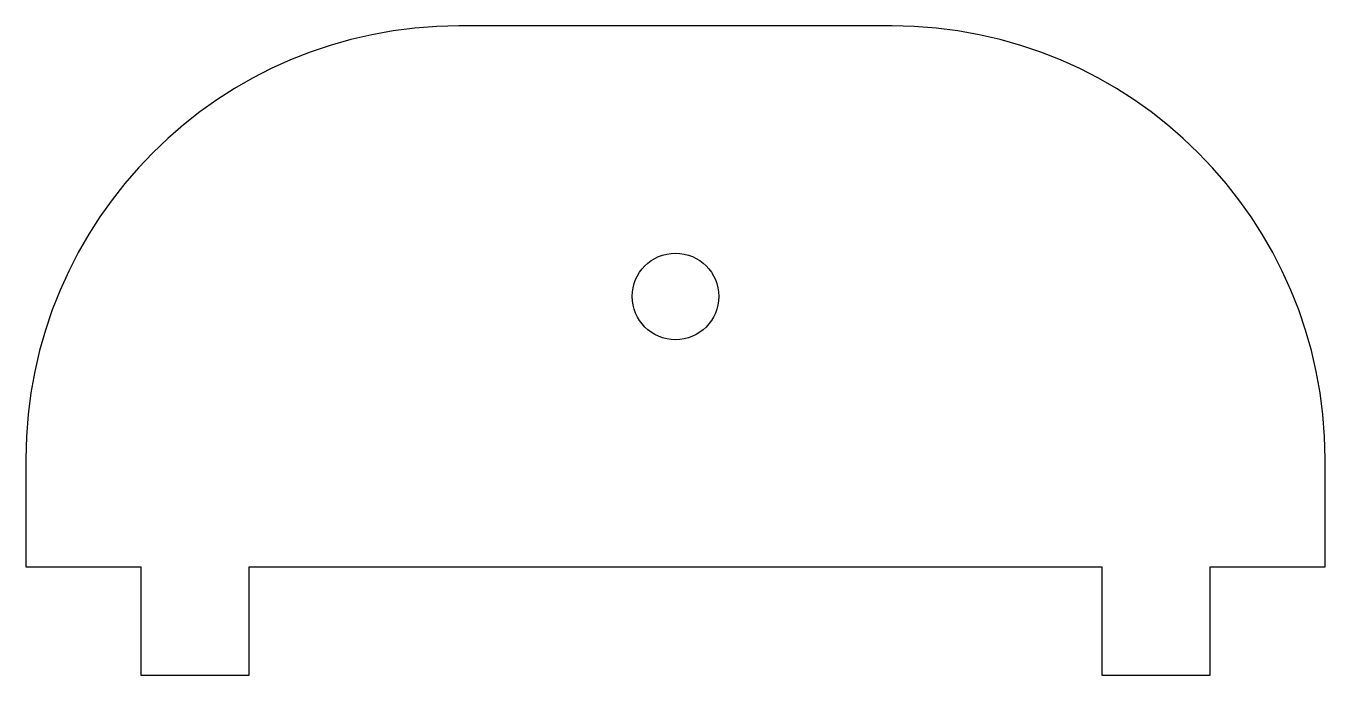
# Model space of a CAD drawing. Header units: millimetres. Extents: x -30 to 30, y -17.5 to 12.5.
import ezdxf

# ---------------------------------------------------------------- set-up
doc = ezdxf.new("R2010")
doc.units = ezdxf.units.MM

msp = doc.modelspace()

# ---------------------------------------------------------------- linework, layer by layer
at = {"color": 7, "linetype": 'Continuous', "lineweight": 25}
for p, q in [((10, 12.5), (-10, 12.5)), ((-30, -7.5), (-30, -12.5)), ((30, -12.5), (30, -7.5)), ((-30, -12.5), (-24.69, -12.5)), ((-24.69, -12.5), (-24.69, -17.5)), ((-19.69, -12.5), (19.69, -12.5)), ((-19.69, -17.5), (-19.69, -12.5)), ((19.69, -12.5), (19.69, -17.5)), ((24.69, -12.5), (30, -12.5)), ((24.69, -17.5), (24.69, -12.5)), ((-24.69, -17.5), (-19.69, -17.5)), ((19.69, -17.5), (24.69, -17.5))]:
    msp.add_line(p, q, dxfattribs=at)
msp.add_circle((0, 0), 2, dxfattribs=at)
for centre, start, end in [((-10, -7.5), 90, 180), ((10, -7.5), 0, 90)]:
    msp.add_arc(centre, 20, start, end, dxfattribs=at)

doc.saveas('drawing.dxf')
